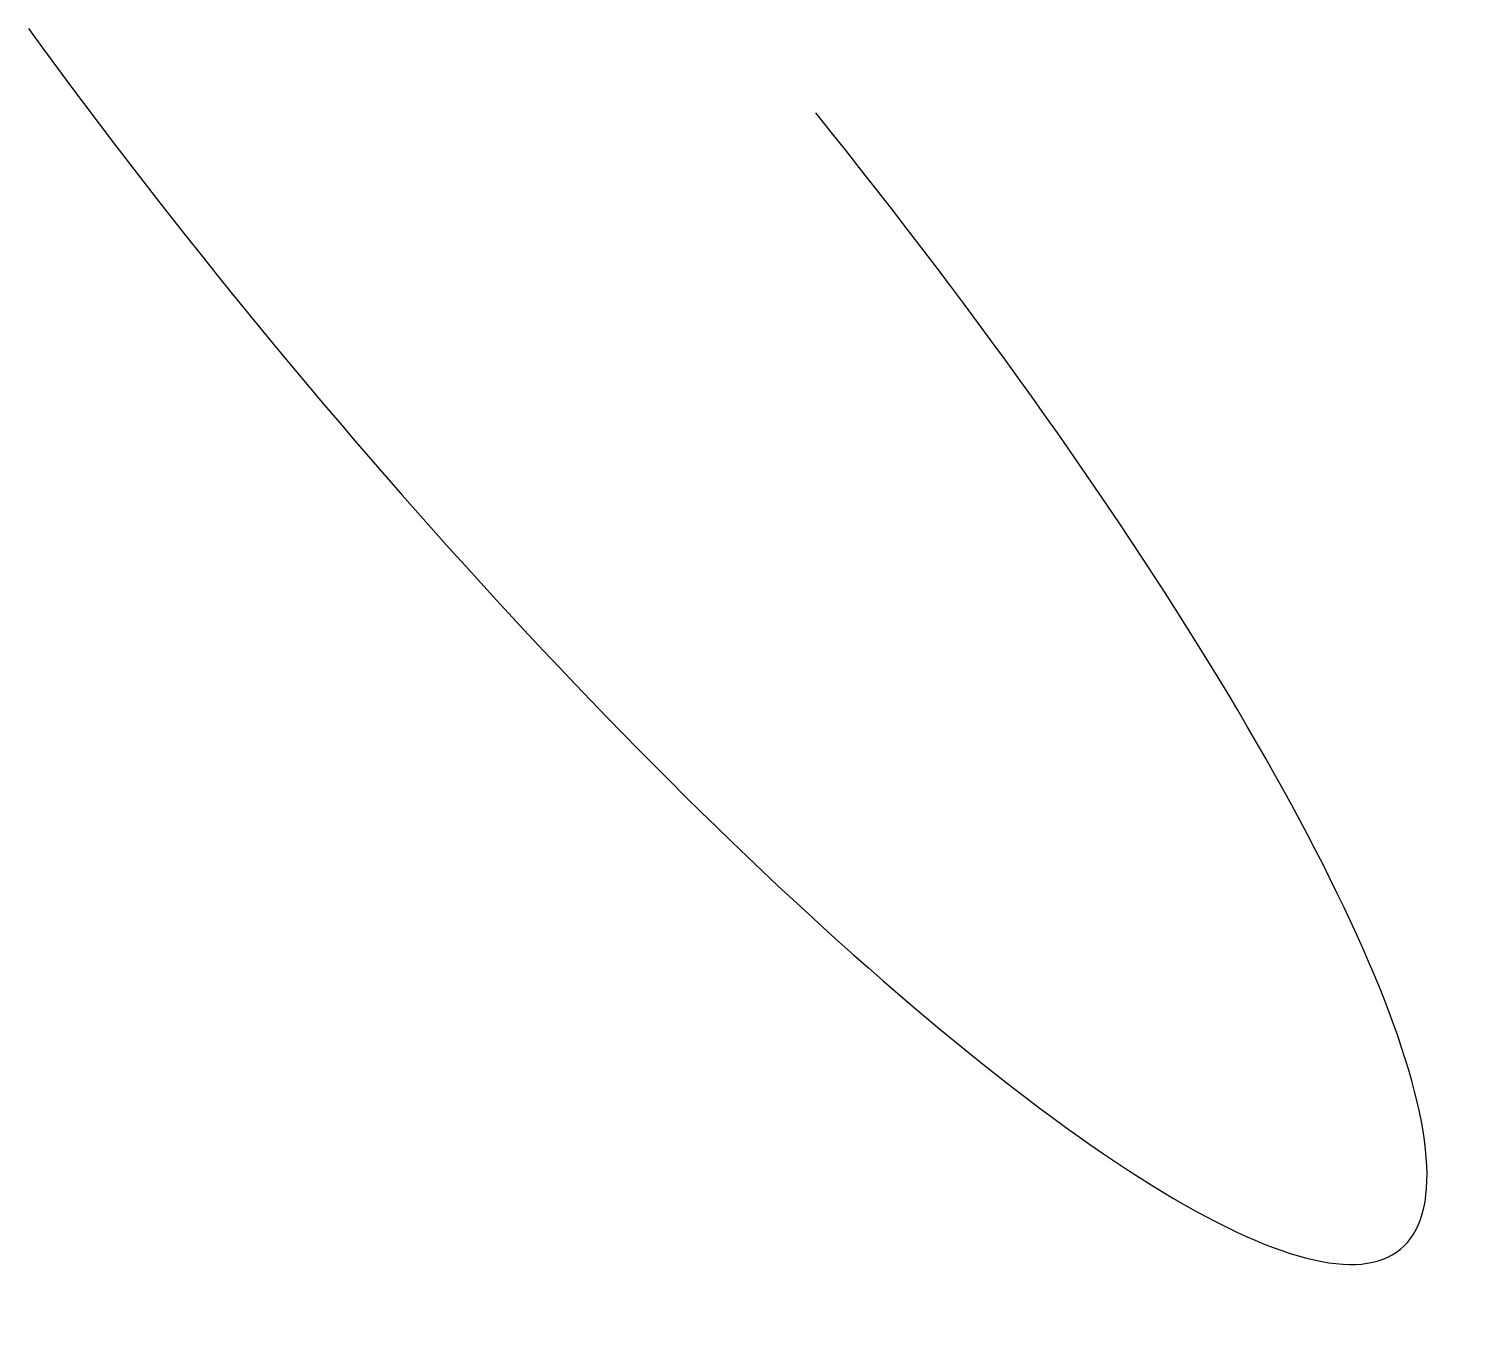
# Model space of a CAD drawing. Header units: feet. Extents: x -9.5 to 14.8, y -18.7 to 3.4.
import ezdxf

# ---------------------------------------------------------------- set-up
doc = ezdxf.new("R2010")
doc.units = ezdxf.units.FT
doc.header["$MEASUREMENT"] = 0

msp = doc.modelspace()

# ---------------------------------------------------------------- linework, layer by layer
msp.add_ellipse((-1.2, 0.5), major_axis=(15, -17.9), ratio=0.20596, start_param=4.382854, end_param=7.762176)

doc.saveas('drawing.dxf')
